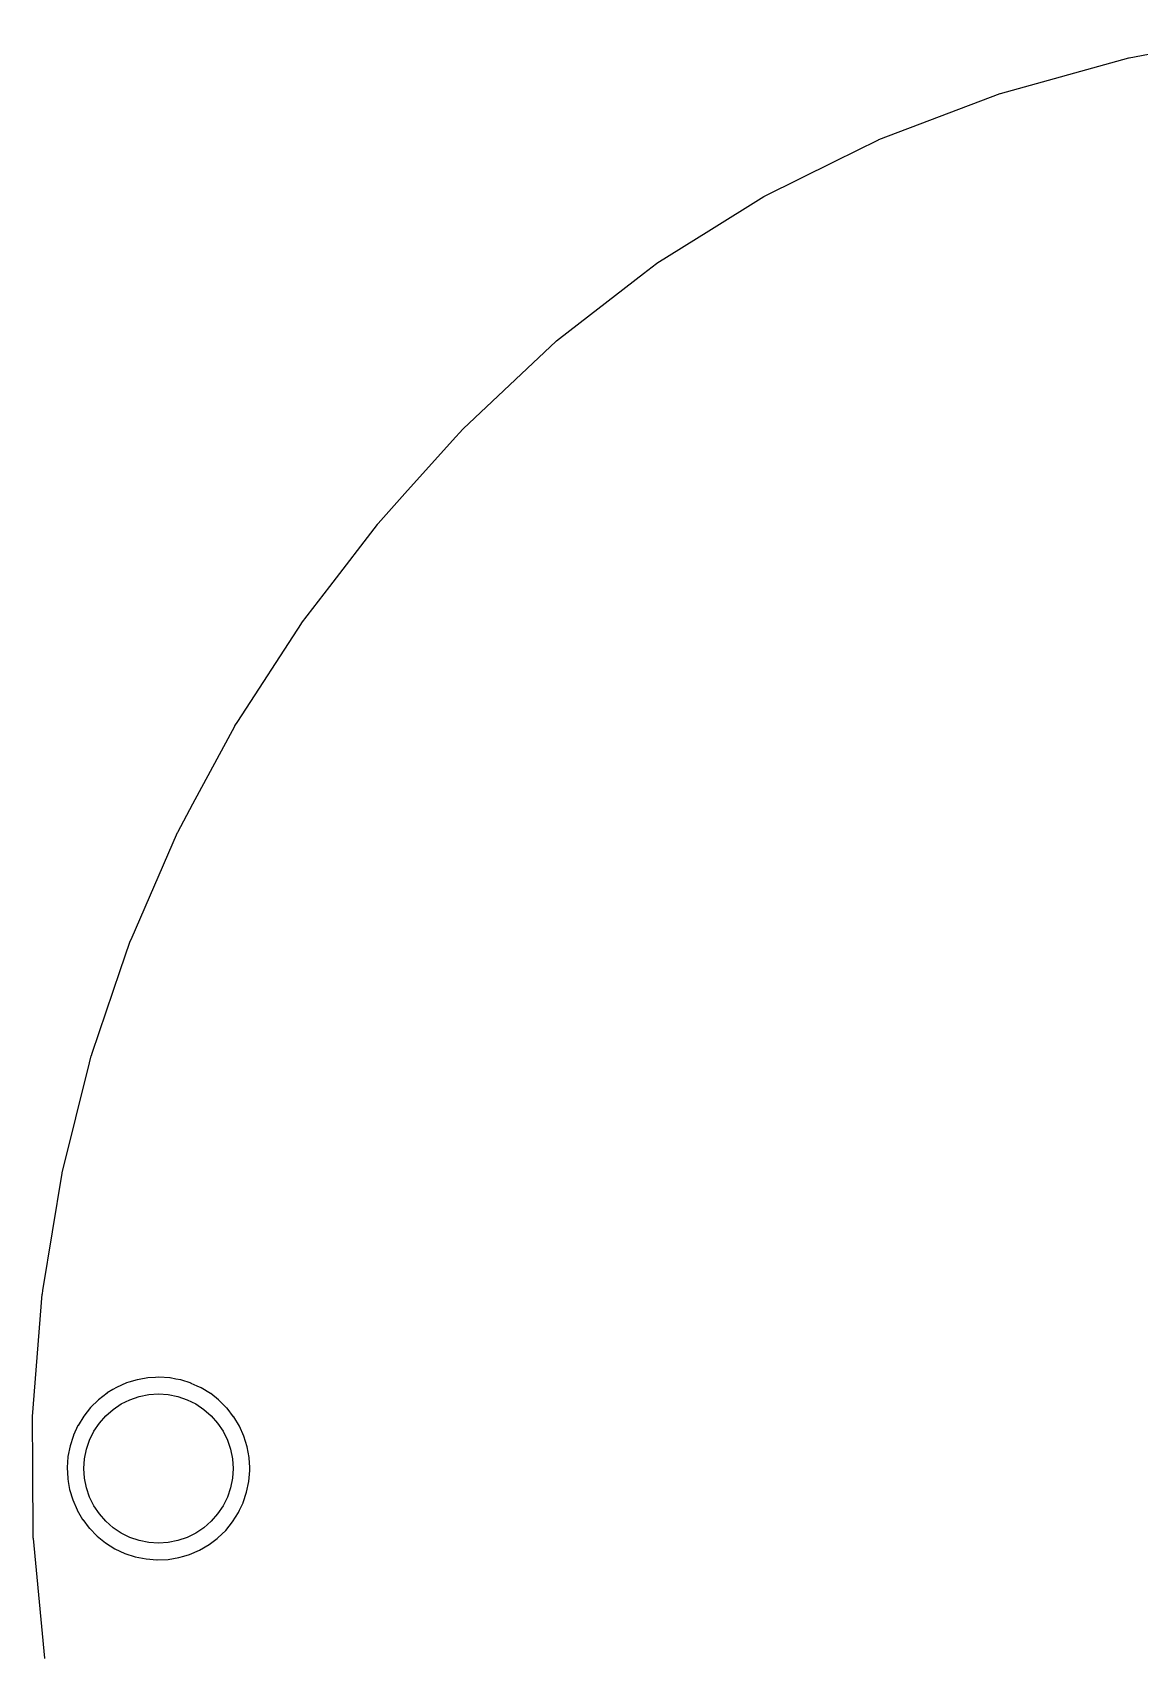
# Model space of a CAD drawing. Extents: x -3.92 to 3.92, y 0.02 to 7.83.
# Drawn here: x -3.496 to -2.181, y 3.908 to 5.84 of the extents above; entities that cross this region are included whole.
import ezdxf

# ---------------------------------------------------------------- set-up
doc = ezdxf.new("R2010")
doc.units = 0
doc.header["$MEASUREMENT"] = 0
doc.layers.add('BLACK', color=7, linetype='CONTINUOUS')

msp = doc.modelspace()

# ---------------------------------------------------------------- linework, layer by layer
at = {"layer": 'BLACK', "linetype": 'CONTINUOUS'}
for p, q in [((-2.19288, 5.81031), (-2.03169, 5.84029)), ((-2.34591, 5.76786), (-2.1933, 5.81021)), ((-2.1933, 5.81021), (-2.19288, 5.81031)), ((-2.49043, 5.713), (-2.34634, 5.76772)), ((-2.34634, 5.76772), (-2.34591, 5.76786)), ((-2.5422, 5.68743), (-2.49087, 5.71281)), ((-2.49087, 5.71281), (-2.49043, 5.713)), ((-2.6265, 5.64575), (-2.5422, 5.68743)), ((-2.69245, 5.60461), (-2.62693, 5.64551)), ((-2.62693, 5.64551), (-2.6265, 5.64575)), ((-2.75416, 5.56608), (-2.69245, 5.60461)), ((-2.77006, 5.55383), (-2.75457, 5.5658)), ((-2.75457, 5.5658), (-2.75416, 5.56608)), ((-2.85765, 5.4862), (-2.77006, 5.55383)), ((-2.98456, 5.36929), (-2.87384, 5.47366)), ((-2.87384, 5.47366), (-2.87347, 5.47398)), ((-2.87347, 5.47398), (-2.85765, 5.4862)), ((-3.05355, 5.29231), (-2.99702, 5.35541)), ((-2.99702, 5.35541), (-2.98485, 5.36899)), ((-2.98485, 5.36899), (-2.98456, 5.36929)), ((-3.08531, 5.25685), (-3.05355, 5.29231)), ((-3.14276, 5.18218), (-3.08627, 5.25575)), ((-3.08627, 5.25575), (-3.08603, 5.25604)), ((-3.08603, 5.25604), (-3.08531, 5.25685)), ((-3.17637, 5.13842), (-3.14276, 5.18218)), ((-3.25229, 5.02147), (-3.17659, 5.13809)), ((-3.17659, 5.13809), (-3.17637, 5.13842)), ((-3.30551, 4.9237), (-3.25574, 5.01613)), ((-3.25574, 5.01613), (-3.25553, 5.01648)), ((-3.25553, 5.01648), (-3.25229, 5.02147)), ((-3.32354, 4.89021), (-3.30551, 4.9237)), ((-3.37911, 4.76261), (-3.32372, 4.88983)), ((-3.32372, 4.88983), (-3.32354, 4.89021)), ((-3.39198, 4.72555), (-3.38058, 4.75919)), ((-3.38058, 4.75919), (-3.38043, 4.75958)), ((-3.38043, 4.75958), (-3.37911, 4.76261)), ((-3.42524, 4.62743), (-3.39198, 4.72555)), ((-3.42837, 4.61595), (-3.42632, 4.62418)), ((-3.42632, 4.62418), (-3.42621, 4.62457)), ((-3.42621, 4.62457), (-3.42524, 4.62743)), ((-3.46088, 4.48514), (-3.42837, 4.61595)), ((-3.48379, 4.34527), (-3.46096, 4.48474)), ((-3.46096, 4.48474), (-3.46088, 4.48514)), ((-3.49613, 4.19587), (-3.48449, 4.3409)), ((-3.48449, 4.3409), (-3.48444, 4.3413)), ((-3.48444, 4.3413), (-3.48379, 4.34527)), ((-3.38427, 4.23554), (-3.39621, 4.23026)), ((-3.38171, 4.23632), (-3.38427, 4.23554)), ((-3.37193, 4.2393), (-3.38171, 4.23632)), ((-3.37192, 4.2393), (-3.37193, 4.2393)), ((-3.37178, 4.23935), (-3.37192, 4.2393)), ((-3.36951, 4.23975), (-3.37178, 4.23935)), ((-3.35907, 4.2416), (-3.36951, 4.23975)), ((-3.35893, 4.24162), (-3.35907, 4.2416)), ((-3.35907, 4.2416), (-3.35907, 4.2416)), ((-3.34989, 4.24212), (-3.35893, 4.24162)), ((-3.34604, 4.24233), (-3.34989, 4.24212)), ((-3.34589, 4.24234), (-3.34604, 4.24233)), ((-3.34604, 4.24233), (-3.34604, 4.24233)), ((-3.33286, 4.24149), (-3.34589, 4.24234)), ((-3.33271, 4.24146), (-3.33286, 4.24149)), ((-3.32572, 4.24014), (-3.33271, 4.24146)), ((-3.33271, 4.24146), (-3.33271, 4.24146)), ((-3.32003, 4.23908), (-3.32572, 4.24014)), ((-3.30758, 4.23514), (-3.32003, 4.23908)), ((-3.30744, 4.23508), (-3.30758, 4.23514)), ((-3.30044, 4.23189), (-3.30744, 4.23508)), ((-3.30744, 4.23508), (-3.30744, 4.23508)), ((-3.29569, 4.22973), (-3.30044, 4.23189)), ((-3.41777, 4.21561), (-3.42708, 4.20645)), ((-3.40743, 4.22358), (-3.41777, 4.21561)), ((-3.40731, 4.22366), (-3.40743, 4.22358)), ((-3.40055, 4.22768), (-3.40731, 4.22366)), ((-3.40731, 4.22366), (-3.40731, 4.22366)), ((-3.39621, 4.23026), (-3.40055, 4.22768)), ((-3.39075, 4.21057), (-3.38036, 4.2157)), ((-3.38036, 4.2157), (-3.36938, 4.21942)), ((-3.36938, 4.21942), (-3.35802, 4.22168)), ((-3.35802, 4.22168), (-3.34646, 4.22244)), ((-3.34646, 4.22244), (-3.33489, 4.22168)), ((-3.33489, 4.22168), (-3.32353, 4.21942)), ((-3.32353, 4.21942), (-3.31256, 4.2157)), ((-3.31256, 4.2157), (-3.30217, 4.21057)), ((-3.28454, 4.22294), (-3.29569, 4.22973)), ((-3.28443, 4.22285), (-3.28454, 4.22294)), ((-3.27511, 4.2155), (-3.28443, 4.22285)), ((-3.27429, 4.21486), (-3.27511, 4.2155)), ((-3.26508, 4.2056), (-3.27429, 4.21486)), ((-3.49614, 4.19544), (-3.49613, 4.19587)), ((-3.49575, 4.13499), (-3.49614, 4.19544)), ((-3.43521, 4.19624), (-3.44207, 4.18512)), ((-3.42708, 4.20645), (-3.43521, 4.19624)), ((-3.41673, 4.18778), (-3.40909, 4.1965)), ((-3.40909, 4.1965), (-3.40038, 4.20414)), ((-3.40038, 4.20414), (-3.39075, 4.21057)), ((-3.30217, 4.21057), (-3.29253, 4.20414)), ((-3.29253, 4.20414), (-3.28382, 4.1965)), ((-3.28382, 4.1965), (-3.27618, 4.18778)), ((-3.26499, 4.20548), (-3.26508, 4.2056)), ((-3.25714, 4.19542), (-3.26499, 4.20548)), ((-3.26499, 4.20548), (-3.26499, 4.20548)), ((-3.25705, 4.19531), (-3.25714, 4.19542)), ((-3.25714, 4.19542), (-3.25714, 4.19542)), ((-3.25032, 4.18412), (-3.25705, 4.19531)), ((-3.44213, 4.18499), (-3.44747, 4.1734)), ((-3.44207, 4.18512), (-3.44213, 4.18499)), ((-3.4283, 4.16776), (-3.42317, 4.17815)), ((-3.42317, 4.17815), (-3.41673, 4.18778)), ((-3.27618, 4.18778), (-3.26974, 4.17815)), ((-3.26974, 4.17815), (-3.26462, 4.16776)), ((-3.24497, 4.17221), (-3.25032, 4.18412)), ((-3.45156, 4.16069), (-3.45399, 4.14816)), ((-3.45153, 4.16084), (-3.45156, 4.16069)), ((-3.45156, 4.16069), (-3.45156, 4.16069)), ((-3.44792, 4.17206), (-3.45153, 4.16084)), ((-3.44758, 4.17312), (-3.44792, 4.17206)), ((-3.44753, 4.17327), (-3.44758, 4.17312)), ((-3.44758, 4.17312), (-3.44758, 4.17312)), ((-3.44747, 4.1734), (-3.44753, 4.17327)), ((-3.44747, 4.1734), (-3.44747, 4.1734)), ((-3.43428, 4.14542), (-3.43202, 4.15679)), ((-3.43202, 4.15679), (-3.4283, 4.16776)), ((-3.26462, 4.16776), (-3.26089, 4.15679)), ((-3.26089, 4.15679), (-3.25863, 4.14542)), ((-3.2411, 4.15974), (-3.24497, 4.17221)), ((-3.23876, 4.14689), (-3.2411, 4.15974)), ((-3.49521, 4.05157), (-3.49575, 4.13499)), ((-3.45493, 4.13514), (-3.45494, 4.13499)), ((-3.45494, 4.13499), (-3.45429, 4.12195)), ((-3.45402, 4.14787), (-3.45493, 4.13514)), ((-3.45401, 4.14802), (-3.45402, 4.14787)), ((-3.45402, 4.14787), (-3.45402, 4.14787)), ((-3.45399, 4.14816), (-3.45401, 4.14802)), ((-3.45399, 4.14816), (-3.45399, 4.14816)), ((-3.43504, 4.13386), (-3.43428, 4.14542)), ((-3.25863, 4.14542), (-3.25787, 4.13386)), ((-3.23875, 4.14674), (-3.23876, 4.14689)), ((-3.23804, 4.13499), (-3.23875, 4.14674)), ((-3.23875, 4.14674), (-3.23875, 4.14674)), ((-3.23797, 4.13386), (-3.23804, 4.13499)), ((-3.45429, 4.12195), (-3.45426, 4.12181)), ((-3.45426, 4.12181), (-3.45426, 4.12181)), ((-3.45426, 4.12181), (-3.45368, 4.11843)), ((-3.45368, 4.11843), (-3.45208, 4.10909)), ((-3.43428, 4.1223), (-3.43504, 4.13386)), ((-3.43202, 4.11093), (-3.43428, 4.1223)), ((-3.25863, 4.1223), (-3.26089, 4.11093)), ((-3.25787, 4.13386), (-3.25863, 4.1223)), ((-3.24167, 4.10578), (-3.23905, 4.11857)), ((-3.23905, 4.11857), (-3.238, 4.13159)), ((-3.238, 4.13159), (-3.23797, 4.13386)), ((-3.45208, 4.10909), (-3.44833, 4.09658)), ((-3.44833, 4.09658), (-3.44312, 4.08461)), ((-3.4283, 4.09996), (-3.43202, 4.11093)), ((-3.42317, 4.08957), (-3.4283, 4.09996)), ((-3.26462, 4.09996), (-3.26974, 4.08957)), ((-3.26089, 4.11093), (-3.26462, 4.09996)), ((-3.2458, 4.09339), (-3.24167, 4.10578)), ((-3.44312, 4.08461), (-3.44304, 4.08448)), ((-3.44304, 4.08448), (-3.44304, 4.08448)), ((-3.44304, 4.08448), (-3.43658, 4.07348)), ((-3.41673, 4.07993), (-3.42317, 4.08957)), ((-3.40909, 4.07122), (-3.41673, 4.07993)), ((-3.27618, 4.07993), (-3.28382, 4.07122)), ((-3.26974, 4.08957), (-3.27618, 4.07993)), ((-3.25836, 4.07055), (-3.25139, 4.0816)), ((-3.25139, 4.0816), (-3.25002, 4.08448)), ((-3.25002, 4.08448), (-3.24586, 4.09326)), ((-3.24586, 4.09326), (-3.2458, 4.09339)), ((-3.43658, 4.07348), (-3.43658, 4.07348)), ((-3.43658, 4.07348), (-3.4365, 4.07335)), ((-3.4365, 4.07335), (-3.43641, 4.07323)), ((-3.43641, 4.07323), (-3.42867, 4.06309)), ((-3.42867, 4.06309), (-3.42867, 4.06309)), ((-3.42867, 4.06309), (-3.42858, 4.06297)), ((-3.42858, 4.06297), (-3.41947, 4.05362)), ((-3.40038, 4.06358), (-3.40909, 4.07122)), ((-3.39075, 4.05714), (-3.40038, 4.06358)), ((-3.29253, 4.06358), (-3.30217, 4.05714)), ((-3.28382, 4.07122), (-3.29253, 4.06358)), ((-3.276, 4.05137), (-3.2666, 4.06043)), ((-3.2666, 4.06043), (-3.25836, 4.07055)), ((-3.49519, 4.05114), (-3.49521, 4.05157)), ((-3.49515, 4.0508), (-3.49519, 4.05114)), ((-3.48168, 3.90837), (-3.49515, 4.0508)), ((-3.41947, 4.05362), (-3.4093, 4.04543)), ((-3.4093, 4.04543), (-3.39822, 4.03852)), ((-3.39822, 4.03852), (-3.38639, 4.03299)), ((-3.38036, 4.05202), (-3.39075, 4.05714)), ((-3.36938, 4.04829), (-3.38036, 4.05202)), ((-3.35802, 4.04603), (-3.36938, 4.04829)), ((-3.34646, 4.04528), (-3.35802, 4.04603)), ((-3.33489, 4.04603), (-3.34646, 4.04528)), ((-3.32353, 4.04829), (-3.33489, 4.04603)), ((-3.31256, 4.05202), (-3.32353, 4.04829)), ((-3.30217, 4.05714), (-3.31256, 4.05202)), ((-3.29771, 4.03694), (-3.28642, 4.0435)), ((-3.28642, 4.0435), (-3.2863, 4.04359)), ((-3.2863, 4.04359), (-3.27675, 4.0508)), ((-3.2863, 4.04359), (-3.2863, 4.04359)), ((-3.27675, 4.0508), (-3.276, 4.05137)), ((-3.38639, 4.03299), (-3.37399, 4.02892)), ((-3.37399, 4.02892), (-3.36118, 4.02638)), ((-3.36118, 4.02638), (-3.36103, 4.02637)), ((-3.36103, 4.02637), (-3.36103, 4.02637)), ((-3.36103, 4.02637), (-3.34831, 4.0254)), ((-3.34831, 4.0254), (-3.34831, 4.0254)), ((-3.34831, 4.0254), (-3.34816, 4.02539)), ((-3.34816, 4.02539), (-3.33512, 4.02597)), ((-3.33512, 4.02597), (-3.32224, 4.02811)), ((-3.32224, 4.02811), (-3.32209, 4.02815)), ((-3.32209, 4.02815), (-3.3165, 4.02979)), ((-3.32209, 4.02815), (-3.32209, 4.02815)), ((-3.3165, 4.02979), (-3.30971, 4.03179)), ((-3.30971, 4.03179), (-3.29771, 4.03694)), ((-3.48162, 3.90794), (-3.48168, 3.90837))]:
    msp.add_line(p, q, dxfattribs=at)

doc.saveas('drawing.dxf')
